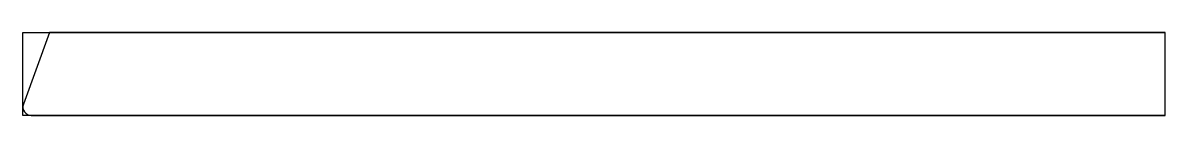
# Model space of a CAD drawing. Extents: x 0 to 275, y -20 to 0.
import ezdxf

# ---------------------------------------------------------------- set-up
doc = ezdxf.new("R2010")
doc.units = 0
doc.layers.get('0').update_dxf_attribs({"linetype": 'CONTINUOUS'})

msp = doc.modelspace()

# ---------------------------------------------------------------- linework, layer by layer
at = {"linetype": 'CONTINUOUS'}
for p, q in [((0, -20), (0, 0)), ((0, 0), (275, 0)), ((6.41, 0), (0.12, -17.27)), ((275, 0), (6.41, 0)), ((275, -20), (275, 0)), ((275, -20), (275, 0)), ((275, -20), (0, -20)), ((2.04, -20), (275, -20))]:
    msp.add_line(p, q, dxfattribs=at)
msp.add_arc((2.04, -17.96), 2.04, 160.2306, 270.0066, dxfattribs=at)

doc.saveas('drawing.dxf')
